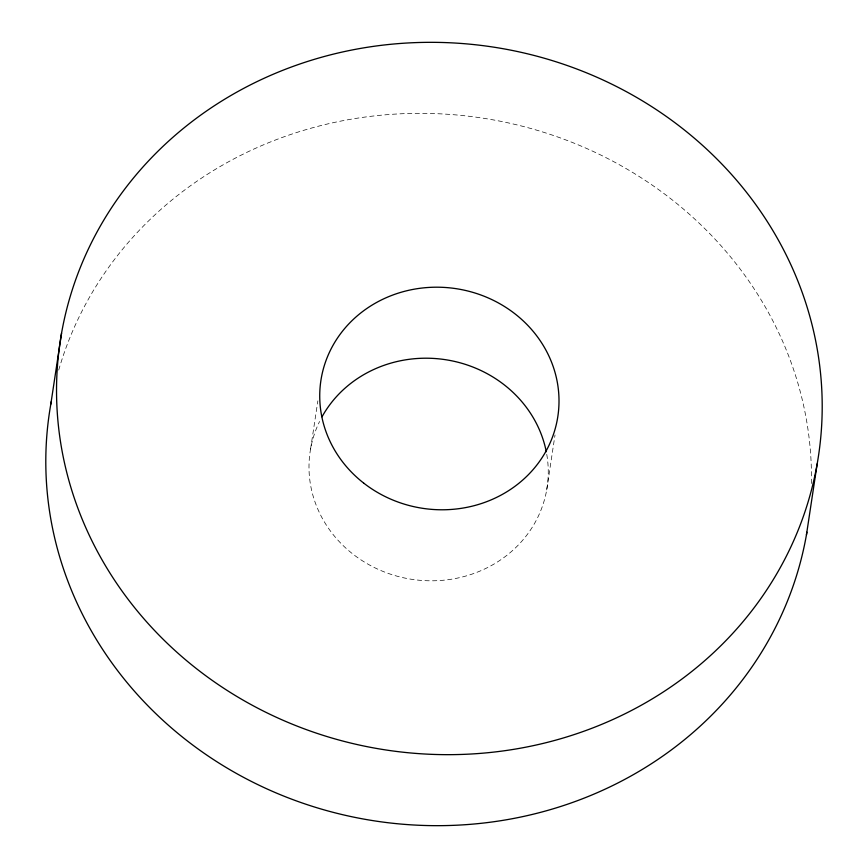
<?xml version="1.0" encoding="UTF-8"?>
<svg xmlns="http://www.w3.org/2000/svg" width="868" height="868" viewBox="0 0 868 868"><rect width="100%" height="100%" fill="white"/><g stroke="black" fill="none" stroke-linecap="round" stroke-linejoin="round"><path stroke-width="0.65" stroke-dasharray="4.34 3.25" d="M310.56 449.103L317.862 400.864M546.699 489.91L555.01 434.976M58.709 370.104A383.428 355.511 8.6 0 1 481.718 117.983A383.428 355.511 8.6 0 1 811.406 483.791M546.753 454.344A119.827 111.093 8.6 0 1 412.842 579.477A119.827 111.093 8.6 0 1 319.576 421.479"/><path stroke-width="1.3" d="M50.811 404.206L61.552 333.193M806.448 534.807L817.189 463.794A383.428 355.511 8.6 0 0 303.941 62.626A383.428 355.511 8.6 0 0 196.982 669.065A383.428 355.511 8.6 0 0 817.189 463.794M806.904 532.171A383.428 355.511 8.6 0 1 366.882 819.631A383.428 355.511 8.6 0 1 51.288 401.58M322.028 416.781A119.827 111.093 8.6 0 1 445.816 359.743A119.827 111.093 8.6 0 1 546.276 451.718M363.627 483.042A119.827 111.093 8.6 0 0 557.44 418.897A119.827 111.093 8.6 0 0 397.045 293.536A119.827 111.093 8.6 0 0 363.627 483.042"/></g></svg>
